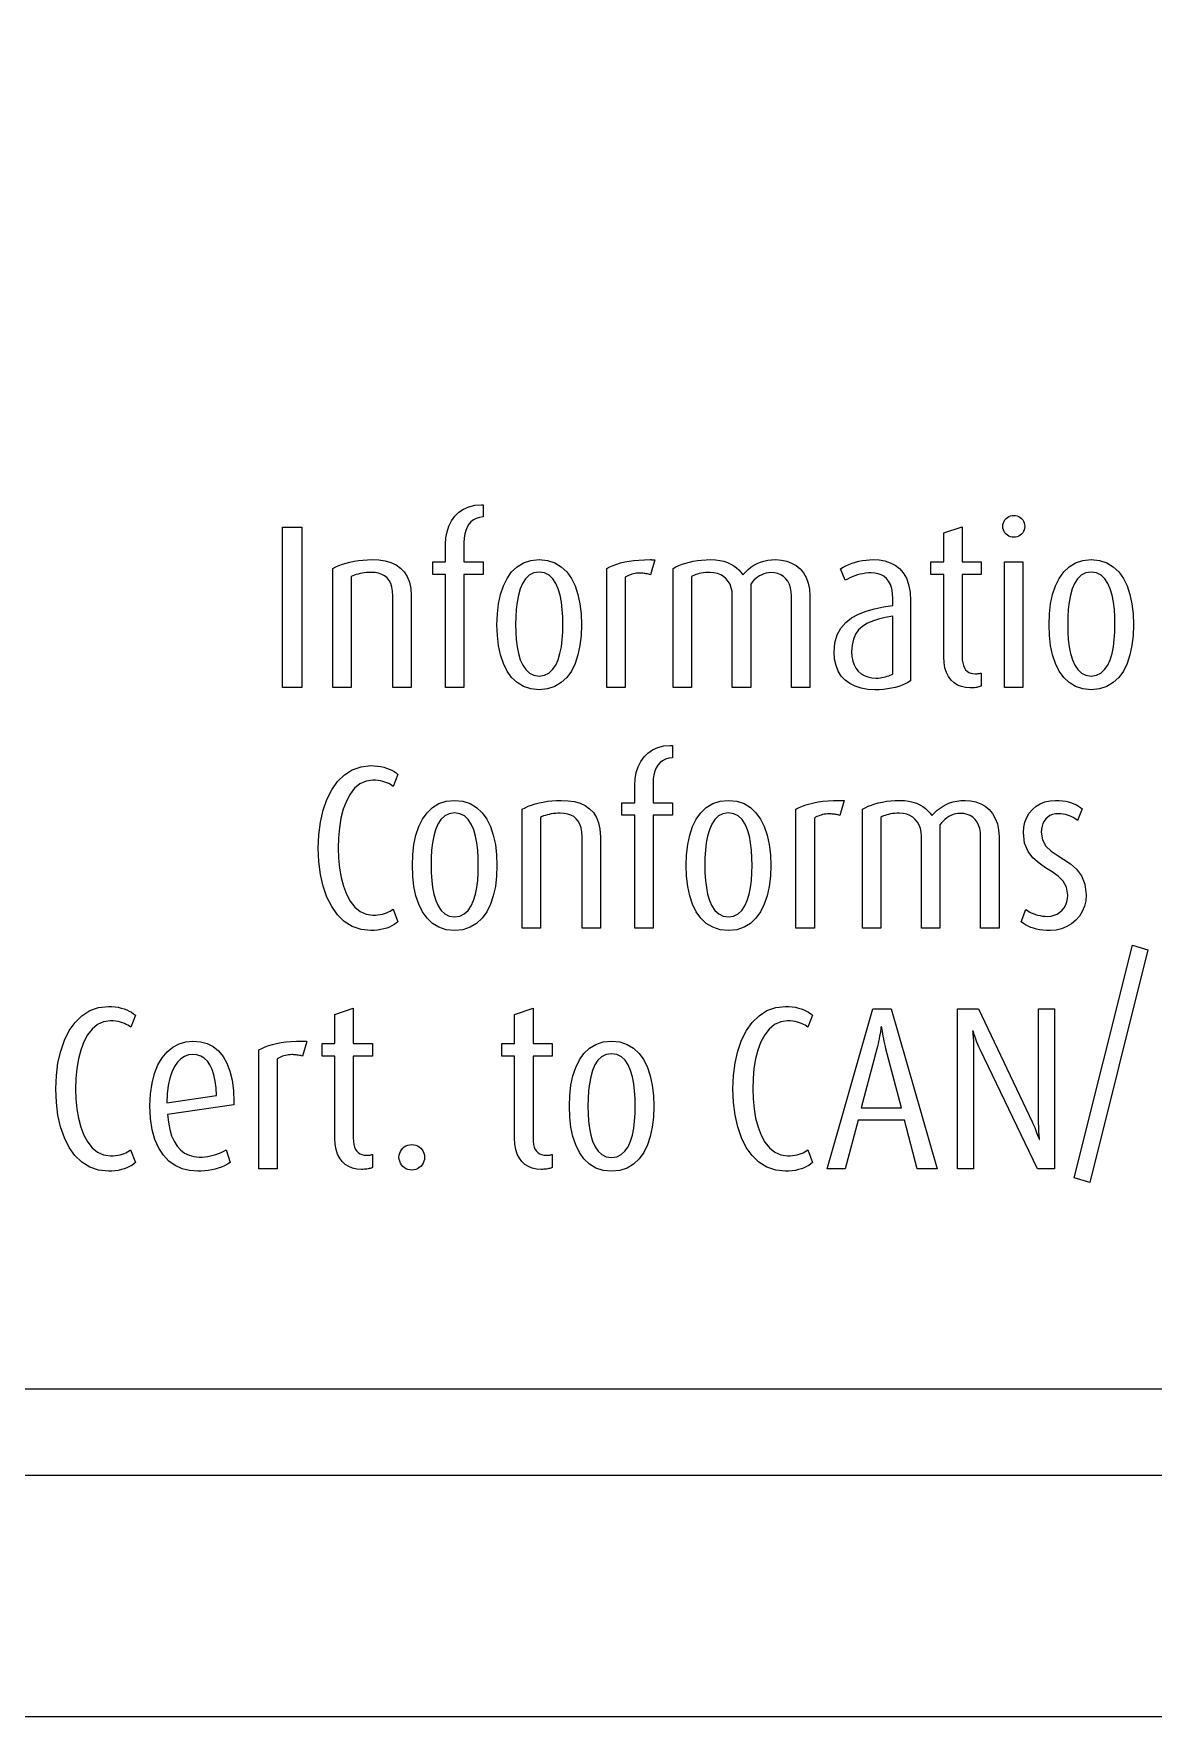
# Model space of a CAD drawing. Header units: inches. Extents: x 0.6 to 61.5, y 0.9 to 41.7.
# Drawn here: x 5.795 to 6.237, y 35.077 to 35.741 of the extents above; entities that cross this region are included whole.
import ezdxf

# ---------------------------------------------------------------- set-up
doc = ezdxf.new("R2010")
doc.units = ezdxf.units.IN
doc.header["$MEASUREMENT"] = 0
doc.layers.add('ARTWORK', color=2, linetype='Continuous')
doc.layers.add('OBJECT', color=7, linetype='Continuous')

msp = doc.modelspace()

# ---------------------------------------------------------------- linework, layer by layer
at = {"layer": 'ARTWORK'}
for points in [[(3.08339, 37.13846), (7.21339, 37.13846), (7.21339, 35.20646), (3.08339, 35.20646), (3.08339, 37.13846)], [(5.96491, 35.52773), (5.96491, 35.48318), (5.95768, 35.48318), (5.95768, 35.52773), (5.95261, 35.52773), (5.95261, 35.53268), (5.95768, 35.53268), (5.95768, 35.53956), (5.95768, 35.53956), (5.95783, 35.54214), (5.95827, 35.54458), (5.95901, 35.54684), (5.96003, 35.54889), (5.96133, 35.55071), (5.96291, 35.55227), (5.96475, 35.55353), (5.96685, 35.55447), (5.9692, 35.55505), (5.9718, 35.55525), (5.97254, 35.55525), (5.97254, 35.55041), (5.97254, 35.55041), (5.9711, 35.55022), (5.96981, 35.54983), (5.96867, 35.54925), (5.96768, 35.54848), (5.96684, 35.54753), (5.96615, 35.54642), (5.96561, 35.54514), (5.96522, 35.5437), (5.96499, 35.54212), (5.96491, 35.54039), (5.96491, 35.53268), (5.97254, 35.53268), (5.97254, 35.52773), (5.96491, 35.52773), (5.96491, 35.52773)], [(5.89335, 35.54637), (5.90096, 35.54637), (5.90096, 35.48319), (5.89335, 35.48319), (5.89335, 35.54637), (5.89335, 35.54637)], [(6.16455, 35.48301), (6.16455, 35.48301), (6.16274, 35.48313), (6.16107, 35.4835), (6.15954, 35.48412), (6.15817, 35.48498), (6.15698, 35.48609), (6.15597, 35.48745), (6.15516, 35.48905), (6.15457, 35.49089), (6.15421, 35.49298), (6.15408, 35.49531), (6.15408, 35.52773), (6.14904, 35.52773), (6.14904, 35.53269), (6.15408, 35.53269), (6.15408, 35.54415), (6.16134, 35.54653), (6.16134, 35.53269), (6.16887, 35.53269), (6.16887, 35.52773), (6.16134, 35.52773), (6.16134, 35.49549), (6.16134, 35.49549), (6.1614, 35.49409), (6.16158, 35.49287), (6.16186, 35.49181), (6.16225, 35.49092), (6.16274, 35.49018), (6.16332, 35.48959), (6.16399, 35.48914), (6.16475, 35.48883), (6.16558, 35.48865), (6.16648, 35.48859), (6.16648, 35.48859), (6.16675, 35.48859), (6.16701, 35.4886), (6.16726, 35.48862), (6.16751, 35.48864), (6.16775, 35.48866), (6.16798, 35.48869), (6.1682, 35.48873), (6.16843, 35.48878), (6.16865, 35.48883), (6.16887, 35.48888), (6.16887, 35.48374), (6.16887, 35.48374), (6.16862, 35.48363), (6.16833, 35.48352), (6.16798, 35.48342), (6.16759, 35.48332), (6.16716, 35.48323), (6.16669, 35.48316), (6.1662, 35.48309), (6.16567, 35.48305), (6.16512, 35.48302), (6.16455, 35.48301), (6.16455, 35.48301)], [(6.18174, 35.54241), (6.18174, 35.54241), (6.18104, 35.54246), (6.18037, 35.54263), (6.17975, 35.54289), (6.17918, 35.54324), (6.17868, 35.54367), (6.17824, 35.54417), (6.17789, 35.54474), (6.17763, 35.54535), (6.17746, 35.54602), (6.17741, 35.54671), (6.17741, 35.54671), (6.17746, 35.54742), (6.17763, 35.54809), (6.17789, 35.54871), (6.17824, 35.54928), (6.17868, 35.54978), (6.17918, 35.55021), (6.17975, 35.55056), (6.18037, 35.55083), (6.18104, 35.55099), (6.18174, 35.55105), (6.18174, 35.55105), (6.18244, 35.55099), (6.1831, 35.55083), (6.18372, 35.55056), (6.18429, 35.55021), (6.18479, 35.54978), (6.18522, 35.54928), (6.18557, 35.54871), (6.18583, 35.54809), (6.18599, 35.54742), (6.18604, 35.54671), (6.18604, 35.54671), (6.18599, 35.54602), (6.18583, 35.54535), (6.18557, 35.54474), (6.18522, 35.54417), (6.18479, 35.54367), (6.18429, 35.54324), (6.18372, 35.54289), (6.1831, 35.54263), (6.18244, 35.54246), (6.18174, 35.54241), (6.18174, 35.54241)], [(5.93688, 35.48318), (5.93688, 35.51927), (5.93688, 35.51927), (5.93678, 35.52113), (5.9365, 35.52277), (5.93604, 35.52419), (5.93541, 35.52539), (5.93461, 35.52638), (5.93366, 35.52718), (5.93254, 35.52779), (5.93128, 35.52821), (5.92988, 35.52846), (5.92835, 35.52854), (5.92835, 35.52854), (5.92742, 35.52852), (5.92651, 35.52847), (5.92563, 35.52838), (5.92478, 35.52825), (5.92396, 35.52809), (5.92318, 35.5279), (5.92244, 35.52768), (5.92175, 35.52744), (5.92111, 35.52717), (5.92053, 35.52688), (5.92053, 35.48318), (5.91328, 35.48318), (5.91328, 35.53011), (5.91328, 35.53011), (5.91441, 35.5307), (5.91566, 35.53124), (5.91701, 35.53175), (5.91846, 35.5322), (5.92, 35.5326), (5.92162, 35.53294), (5.9233, 35.53321), (5.92506, 35.53342), (5.92686, 35.53354), (5.92871, 35.53359), (5.92871, 35.53359), (5.9314, 35.53346), (5.93388, 35.53308), (5.93614, 35.53244), (5.93815, 35.53151), (5.93991, 35.53029), (5.94138, 35.52875), (5.94256, 35.5269), (5.94343, 35.52471), (5.94396, 35.52217), (5.94414, 35.51927), (5.94414, 35.48318), (5.93688, 35.48318), (5.93688, 35.48318)], [(5.99459, 35.48227), (5.99459, 35.48227), (5.99131, 35.4826), (5.98842, 35.48355), (5.9859, 35.48508), (5.98374, 35.48714), (5.98194, 35.48967), (5.98048, 35.49264), (5.97937, 35.496), (5.97858, 35.49969), (5.97812, 35.50367), (5.97796, 35.5079), (5.97796, 35.5079), (5.97812, 35.51216), (5.97858, 35.51617), (5.97937, 35.51988), (5.98048, 35.52324), (5.98194, 35.52621), (5.98374, 35.52874), (5.9859, 35.53079), (5.98842, 35.53231), (5.99131, 35.53325), (5.99459, 35.53358), (5.99459, 35.53358), (5.99787, 35.53325), (6.00077, 35.53231), (6.0033, 35.53079), (6.00547, 35.52874), (6.00728, 35.52621), (6.00875, 35.52324), (6.00988, 35.51988), (6.01067, 35.51617), (6.01114, 35.51216), (6.0113, 35.5079), (6.0113, 35.5079), (6.01114, 35.50367), (6.01067, 35.49969), (6.00988, 35.496), (6.00875, 35.49264), (6.00728, 35.48967), (6.00547, 35.48714), (6.0033, 35.48508), (6.00077, 35.48355), (5.99787, 35.4826), (5.99459, 35.48227), (5.99459, 35.48227)], [(6.0385, 35.52762), (6.0385, 35.52762), (6.0381, 35.52775), (6.03768, 35.52787), (6.03726, 35.52797), (6.03682, 35.52805), (6.03638, 35.52812), (6.03594, 35.52817), (6.03551, 35.52822), (6.03508, 35.52825), (6.03466, 35.52826), (6.03426, 35.52827), (6.03426, 35.52827), (6.03363, 35.52825), (6.033, 35.52819), (6.03238, 35.5281), (6.03177, 35.52798), (6.03117, 35.52782), (6.03059, 35.52763), (6.03003, 35.52742), (6.02948, 35.52718), (6.02897, 35.52692), (6.02848, 35.52663), (6.02848, 35.48319), (6.02123, 35.48319), (6.02123, 35.53012), (6.02123, 35.53012), (6.02248, 35.53075), (6.0238, 35.53132), (6.0252, 35.53183), (6.0267, 35.53229), (6.02831, 35.53267), (6.03004, 35.533), (6.0319, 35.53325), (6.03391, 35.53344), (6.03608, 35.53355), (6.03841, 35.53359), (6.03841, 35.53359), (6.03854, 35.53359), (6.0387, 35.53358), (6.03888, 35.53357), (6.03908, 35.53356), (6.03929, 35.53355), (6.0395, 35.53353), (6.03971, 35.53352), (6.03991, 35.53351), (6.04008, 35.53351), (6.04023, 35.5335), (6.0385, 35.52762), (6.0385, 35.52762)], [(6.09406, 35.48318), (6.09406, 35.51927), (6.09406, 35.51927), (6.09397, 35.52095), (6.0937, 35.52248), (6.09325, 35.52384), (6.09264, 35.52504), (6.09188, 35.52606), (6.09096, 35.52691), (6.08991, 35.52757), (6.08872, 35.52806), (6.08741, 35.52835), (6.08598, 35.52845), (6.08598, 35.52845), (6.08503, 35.52839), (6.0841, 35.52824), (6.0832, 35.52798), (6.08234, 35.52764), (6.0815, 35.5272), (6.08071, 35.52669), (6.07996, 35.52611), (6.07925, 35.52545), (6.0786, 35.52473), (6.07799, 35.52396), (6.07799, 35.48318), (6.07074, 35.48318), (6.07074, 35.51946), (6.07074, 35.51946), (6.07064, 35.52105), (6.07033, 35.52252), (6.06983, 35.52385), (6.06915, 35.52503), (6.06831, 35.52606), (6.06731, 35.52693), (6.06617, 35.52762), (6.0649, 35.52813), (6.0635, 35.52844), (6.06201, 35.52854), (6.06201, 35.52854), (6.06103, 35.52852), (6.06011, 35.52847), (6.05926, 35.52838), (6.05847, 35.52825), (6.05773, 35.52809), (6.05703, 35.5279), (6.05639, 35.52768), (6.05578, 35.52744), (6.0552, 35.52717), (6.05466, 35.52688), (6.05466, 35.48318), (6.04742, 35.48318), (6.04742, 35.53011), (6.04742, 35.53011), (6.04852, 35.5307), (6.04971, 35.53124), (6.05099, 35.53175), (6.05236, 35.5322), (6.05381, 35.5326), (6.05535, 35.53294), (6.05696, 35.53321), (6.05864, 35.53342), (6.06039, 35.53354), (6.0622, 35.53359), (6.0622, 35.53359), (6.06408, 35.53351), (6.0658, 35.53328), (6.06738, 35.53292), (6.06882, 35.53244), (6.07012, 35.53184), (6.0713, 35.53115), (6.07235, 35.53037), (6.0733, 35.52951), (6.07413, 35.52859), (6.07487, 35.52761), (6.07487, 35.52761), (6.07588, 35.5287), (6.07695, 35.52968), (6.07807, 35.53057), (6.07925, 35.53135), (6.08049, 35.53202), (6.08181, 35.53257), (6.08321, 35.53301), (6.08469, 35.53333), (6.08625, 35.53352), (6.08791, 35.53359), (6.08791, 35.53359), (6.09012, 35.53344), (6.0922, 35.533), (6.09413, 35.53226), (6.09588, 35.53124), (6.09744, 35.52994), (6.09876, 35.52836), (6.09984, 35.52649), (6.10064, 35.52436), (6.10114, 35.52194), (6.10131, 35.51927), (6.10131, 35.48318), (6.09406, 35.48318), (6.09406, 35.48318)], [(6.12697, 35.48227), (6.12697, 35.48227), (6.12413, 35.48243), (6.12152, 35.48288), (6.11916, 35.48364), (6.11706, 35.4847), (6.11524, 35.48605), (6.11372, 35.4877), (6.11251, 35.48963), (6.11162, 35.49185), (6.11108, 35.49435), (6.1109, 35.49713), (6.1109, 35.49713), (6.11121, 35.50075), (6.11211, 35.50387), (6.11354, 35.50652), (6.11545, 35.50875), (6.11779, 35.51059), (6.1205, 35.51209), (6.12354, 35.51329), (6.12684, 35.51423), (6.13036, 35.51495), (6.13404, 35.5155), (6.13404, 35.51806), (6.13404, 35.51806), (6.13392, 35.52028), (6.1336, 35.52218), (6.13308, 35.52378), (6.13238, 35.52511), (6.13153, 35.52618), (6.13053, 35.52702), (6.12941, 35.52763), (6.12819, 35.52805), (6.12688, 35.52828), (6.12551, 35.52836), (6.12551, 35.52836), (6.1244, 35.52832), (6.1233, 35.52822), (6.1222, 35.52805), (6.12112, 35.52782), (6.12005, 35.52754), (6.11901, 35.52721), (6.118, 35.52682), (6.11703, 35.5264), (6.1161, 35.52593), (6.11522, 35.52543), (6.11338, 35.53002), (6.11338, 35.53002), (6.1144, 35.53063), (6.1155, 35.5312), (6.11669, 35.53172), (6.11795, 35.53218), (6.11927, 35.53259), (6.12064, 35.53293), (6.12204, 35.53321), (6.12346, 35.53341), (6.12489, 35.53354), (6.12633, 35.53358), (6.12633, 35.53358), (6.12868, 35.53345), (6.13093, 35.53306), (6.13303, 35.53238), (6.13496, 35.53138), (6.13667, 35.53004), (6.13815, 35.52833), (6.13936, 35.52623), (6.14026, 35.52372), (6.14083, 35.52076), (6.14102, 35.51734), (6.14102, 35.48576), (6.14102, 35.48576), (6.13998, 35.48513), (6.13885, 35.48455), (6.13764, 35.48404), (6.13634, 35.48358), (6.13496, 35.48319), (6.1335, 35.48287), (6.13197, 35.48261), (6.13037, 35.48242), (6.1287, 35.48231), (6.12697, 35.48227), (6.12697, 35.48227)], [(6.17806, 35.53269), (6.18531, 35.53269), (6.18531, 35.48319), (6.17806, 35.48319), (6.17806, 35.53269)], [(6.21223, 35.48227), (6.21223, 35.48227), (6.20895, 35.4826), (6.20606, 35.48355), (6.20354, 35.48508), (6.20138, 35.48714), (6.19958, 35.48967), (6.19813, 35.49264), (6.19702, 35.496), (6.19623, 35.49969), (6.19577, 35.50367), (6.19562, 35.5079), (6.19562, 35.5079), (6.19577, 35.51216), (6.19623, 35.51617), (6.19702, 35.51988), (6.19813, 35.52324), (6.19958, 35.52621), (6.20138, 35.52874), (6.20354, 35.53079), (6.20606, 35.53231), (6.20895, 35.53325), (6.21223, 35.53358), (6.21223, 35.53358), (6.21551, 35.53325), (6.21841, 35.53231), (6.22094, 35.53079), (6.22311, 35.52874), (6.22492, 35.52621), (6.22639, 35.52324), (6.22751, 35.51988), (6.22831, 35.51617), (6.22878, 35.51216), (6.22894, 35.5079), (6.22894, 35.5079), (6.22878, 35.50367), (6.22831, 35.49969), (6.22751, 35.496), (6.22639, 35.49264), (6.22492, 35.48967), (6.22311, 35.48714), (6.22094, 35.48508), (6.21841, 35.48355), (6.21551, 35.4826), (6.21223, 35.48227), (6.21223, 35.48227)], [(5.99459, 35.52865), (5.99459, 35.52865), (5.99248, 35.52834), (5.9907, 35.52745), (5.98922, 35.52606), (5.98803, 35.52423), (5.98709, 35.52203), (5.98638, 35.51954), (5.98588, 35.51682), (5.98555, 35.51394), (5.98537, 35.51097), (5.98531, 35.50798), (5.98531, 35.50798), (5.98537, 35.505), (5.98556, 35.50206), (5.98591, 35.49922), (5.98643, 35.49655), (5.98716, 35.49412), (5.98811, 35.49198), (5.9893, 35.4902), (5.99077, 35.48885), (5.99252, 35.48799), (5.99459, 35.48769), (5.99459, 35.48769), (5.99666, 35.48799), (5.99842, 35.48885), (5.99989, 35.4902), (6.0011, 35.49198), (6.00206, 35.49412), (6.0028, 35.49655), (6.00333, 35.49922), (6.00369, 35.50206), (6.00389, 35.505), (6.00395, 35.50798), (6.00395, 35.50798), (6.00389, 35.51097), (6.00371, 35.51394), (6.00337, 35.51682), (6.00285, 35.51954), (6.00212, 35.52203), (6.00117, 35.52423), (5.99997, 35.52606), (5.99849, 35.52745), (5.9967, 35.52834), (5.99459, 35.52865)], [(6.21223, 35.52865), (6.21223, 35.52865), (6.21012, 35.52834), (6.20834, 35.52745), (6.20687, 35.52606), (6.20568, 35.52423), (6.20474, 35.52203), (6.20403, 35.51954), (6.20353, 35.51682), (6.2032, 35.51394), (6.20302, 35.51097), (6.20296, 35.50798), (6.20296, 35.50798), (6.20302, 35.505), (6.20321, 35.50206), (6.20356, 35.49922), (6.20408, 35.49655), (6.20481, 35.49412), (6.20576, 35.49198), (6.20695, 35.4902), (6.20841, 35.48885), (6.21016, 35.48799), (6.21223, 35.48769), (6.21223, 35.48769), (6.2143, 35.48799), (6.21606, 35.48885), (6.21754, 35.4902), (6.21874, 35.49198), (6.21971, 35.49412), (6.22045, 35.49655), (6.22098, 35.49922), (6.22134, 35.50206), (6.22154, 35.505), (6.2216, 35.50798), (6.2216, 35.50798), (6.22155, 35.51097), (6.22136, 35.51394), (6.22102, 35.51682), (6.2205, 35.51954), (6.21977, 35.52203), (6.21882, 35.52423), (6.21762, 35.52606), (6.21613, 35.52745), (6.21434, 35.52834), (6.21223, 35.52865)], [(6.13404, 35.51129), (6.13404, 35.51129), (6.13106, 35.51077), (6.12836, 35.51014), (6.12595, 35.50937), (6.12383, 35.50842), (6.12202, 35.50726), (6.12052, 35.50586), (6.11933, 35.50419), (6.11848, 35.50221), (6.11796, 35.4999), (6.11779, 35.49723), (6.11779, 35.49723), (6.11789, 35.49533), (6.11822, 35.49361), (6.11874, 35.49208), (6.11947, 35.49073), (6.12038, 35.48957), (6.12148, 35.48861), (6.12275, 35.48786), (6.12418, 35.48731), (6.12578, 35.48698), (6.12752, 35.48687), (6.12752, 35.48687), (6.12827, 35.48689), (6.12901, 35.48696), (6.12975, 35.48707), (6.13047, 35.48721), (6.13116, 35.48738), (6.13183, 35.48758), (6.13246, 35.48779), (6.13304, 35.48802), (6.13357, 35.48825), (6.13404, 35.4885), (6.13404, 35.51129)], [(6.0395, 35.43278), (6.0395, 35.38824), (6.03226, 35.38824), (6.03226, 35.43278), (6.02719, 35.43278), (6.02719, 35.43774), (6.03226, 35.43774), (6.03226, 35.44463), (6.03226, 35.44463), (6.03241, 35.44721), (6.03286, 35.44965), (6.0336, 35.4519), (6.03462, 35.45396), (6.03592, 35.45578), (6.03749, 35.45733), (6.03933, 35.45859), (6.04143, 35.45952), (6.04378, 35.46011), (6.04639, 35.46031), (6.04712, 35.46031), (6.04712, 35.45546), (6.04712, 35.45546), (6.04568, 35.45528), (6.04439, 35.45489), (6.04325, 35.45431), (6.04226, 35.45354), (6.04142, 35.45259), (6.04073, 35.45147), (6.04019, 35.45019), (6.03981, 35.44876), (6.03958, 35.44717), (6.0395, 35.44545), (6.0395, 35.43774), (6.04712, 35.43774), (6.04712, 35.43278), (6.0395, 35.43278), (6.0395, 35.43278)], [(5.92824, 35.38733), (5.92824, 35.38733), (5.92436, 35.38775), (5.92087, 35.38897), (5.91777, 35.39092), (5.91507, 35.39354), (5.91278, 35.39677), (5.91089, 35.40054), (5.90941, 35.4048), (5.90835, 35.40948), (5.90772, 35.41451), (5.9075, 35.41983), (5.9075, 35.41983), (5.90772, 35.4251), (5.90836, 35.43009), (5.90943, 35.43476), (5.91091, 35.43902), (5.91281, 35.44281), (5.91511, 35.44606), (5.91781, 35.44871), (5.9209, 35.45068), (5.92438, 35.45192), (5.92824, 35.45235), (5.92824, 35.45235), (5.92959, 35.4523), (5.93089, 35.45218), (5.93214, 35.45199), (5.93332, 35.45172), (5.93444, 35.45139), (5.93548, 35.45099), (5.93646, 35.45054), (5.93736, 35.45003), (5.93817, 35.44947), (5.93891, 35.44886), (5.93706, 35.44418), (5.93706, 35.44418), (5.93653, 35.44456), (5.93594, 35.44493), (5.93528, 35.44528), (5.93457, 35.4456), (5.93379, 35.44589), (5.93295, 35.44615), (5.93206, 35.44636), (5.93112, 35.44652), (5.93012, 35.44662), (5.92907, 35.44665), (5.92907, 35.44665), (5.92634, 35.44627), (5.92393, 35.44517), (5.92184, 35.44342), (5.92005, 35.44112), (5.91856, 35.43833), (5.91736, 35.43514), (5.91645, 35.43161), (5.9158, 35.42784), (5.91542, 35.42388), (5.91529, 35.41983), (5.91529, 35.41983), (5.91542, 35.41586), (5.91581, 35.41197), (5.91646, 35.40825), (5.91739, 35.40478), (5.9186, 35.40163), (5.92009, 35.39887), (5.92188, 35.39659), (5.92397, 35.39487), (5.92636, 35.39378), (5.92907, 35.3934), (5.92907, 35.3934), (5.93007, 35.39343), (5.93103, 35.39352), (5.93195, 35.39365), (5.93282, 35.39384), (5.93364, 35.39407), (5.93441, 35.39435), (5.93513, 35.39466), (5.9358, 35.395), (5.93641, 35.39538), (5.93696, 35.39578), (5.93891, 35.39082), (5.93891, 35.39082), (5.93824, 35.39023), (5.93745, 35.38968), (5.93656, 35.38918), (5.93557, 35.38872), (5.9345, 35.38832), (5.93335, 35.38798), (5.93214, 35.3877), (5.93088, 35.3875), (5.92958, 35.38737), (5.92824, 35.38733), (5.92824, 35.38733)], [(5.96122, 35.38733), (5.96122, 35.38733), (5.95795, 35.38766), (5.95505, 35.38861), (5.95253, 35.39014), (5.95038, 35.3922), (5.94858, 35.39473), (5.94713, 35.39771), (5.94601, 35.40106), (5.94523, 35.40475), (5.94477, 35.40873), (5.94461, 35.41295), (5.94461, 35.41295), (5.94477, 35.41722), (5.94523, 35.42123), (5.94601, 35.42494), (5.94713, 35.4283), (5.94858, 35.43127), (5.95038, 35.43381), (5.95253, 35.43586), (5.95505, 35.43738), (5.95795, 35.43832), (5.96122, 35.43865), (5.96122, 35.43865), (5.9645, 35.43832), (5.9674, 35.43738), (5.96994, 35.43586), (5.9721, 35.43381), (5.97392, 35.43127), (5.97538, 35.4283), (5.97651, 35.42494), (5.97731, 35.42123), (5.97778, 35.41722), (5.97793, 35.41295), (5.97793, 35.41295), (5.97778, 35.40873), (5.97731, 35.40475), (5.97651, 35.40106), (5.97538, 35.39771), (5.97392, 35.39473), (5.9721, 35.3922), (5.96994, 35.39014), (5.9674, 35.38861), (5.9645, 35.38766), (5.96122, 35.38733), (5.96122, 35.38733)], [(5.96122, 35.4337), (5.96122, 35.4337), (5.95912, 35.43339), (5.95734, 35.43251), (5.95587, 35.43112), (5.95468, 35.42929), (5.95374, 35.42709), (5.95303, 35.4246), (5.95252, 35.42188), (5.95219, 35.419), (5.95201, 35.41603), (5.95196, 35.41304), (5.95196, 35.41304), (5.95202, 35.41006), (5.95221, 35.40712), (5.95256, 35.40429), (5.95308, 35.40162), (5.95381, 35.39918), (5.95475, 35.39704), (5.95595, 35.39526), (5.95741, 35.3939), (5.95916, 35.39305), (5.96122, 35.39275), (5.96122, 35.39275), (5.9633, 35.39305), (5.96506, 35.3939), (5.96653, 35.39526), (5.96774, 35.39704), (5.9687, 35.39918), (5.96944, 35.40162), (5.96998, 35.40429), (5.97034, 35.40712), (5.97054, 35.41006), (5.9706, 35.41304), (5.9706, 35.41304), (5.97054, 35.41603), (5.97036, 35.419), (5.97002, 35.42188), (5.9695, 35.4246), (5.96877, 35.42709), (5.96782, 35.42929), (5.96661, 35.43112), (5.96513, 35.43251), (5.96334, 35.43339), (5.96122, 35.4337)], [(6.01148, 35.38824), (6.01148, 35.42434), (6.01148, 35.42434), (6.01138, 35.4262), (6.0111, 35.42783), (6.01064, 35.42925), (6.01001, 35.43045), (6.00921, 35.43144), (6.00825, 35.43224), (6.00713, 35.43285), (6.00587, 35.43327), (6.00447, 35.43352), (6.00293, 35.4336), (6.00293, 35.4336), (6.00201, 35.43358), (6.0011, 35.43353), (6.00022, 35.43344), (5.99936, 35.43331), (5.99855, 35.43315), (5.99777, 35.43297), (5.99703, 35.43275), (5.99634, 35.43251), (5.99571, 35.43224), (5.99513, 35.43195), (5.99513, 35.38824), (5.98788, 35.38824), (5.98788, 35.43517), (5.98788, 35.43517), (5.98901, 35.43576), (5.99026, 35.43631), (5.99161, 35.43681), (5.99306, 35.43727), (5.99459, 35.43767), (5.99621, 35.43801), (5.99789, 35.43828), (5.99964, 35.43849), (6.00145, 35.43861), (6.0033, 35.43866), (6.0033, 35.43866), (6.00598, 35.43853), (6.00846, 35.43815), (6.01072, 35.43751), (6.01274, 35.43658), (6.01449, 35.43535), (6.01597, 35.43382), (6.01715, 35.43196), (6.01801, 35.42977), (6.01854, 35.42724), (6.01873, 35.42434), (6.01873, 35.38824), (6.01148, 35.38824), (6.01148, 35.38824)], [(6.06917, 35.38733), (6.06917, 35.38733), (6.0659, 35.38766), (6.063, 35.38861), (6.06048, 35.39014), (6.05833, 35.3922), (6.05653, 35.39473), (6.05508, 35.39771), (6.05396, 35.40106), (6.05318, 35.40475), (6.05272, 35.40873), (6.05256, 35.41295), (6.05256, 35.41295), (6.05272, 35.41722), (6.05318, 35.42123), (6.05396, 35.42494), (6.05508, 35.4283), (6.05653, 35.43127), (6.05833, 35.43381), (6.06048, 35.43586), (6.063, 35.43738), (6.0659, 35.43832), (6.06917, 35.43865), (6.06917, 35.43865), (6.07246, 35.43832), (6.07536, 35.43738), (6.07789, 35.43586), (6.08006, 35.43381), (6.08187, 35.43127), (6.08334, 35.4283), (6.08446, 35.42494), (6.08526, 35.42123), (6.08573, 35.41722), (6.08588, 35.41295), (6.08588, 35.41295), (6.08573, 35.40873), (6.08526, 35.40475), (6.08446, 35.40106), (6.08334, 35.39771), (6.08187, 35.39473), (6.08006, 35.3922), (6.07789, 35.39014), (6.07536, 35.38861), (6.07246, 35.38766), (6.06917, 35.38733), (6.06917, 35.38733)], [(6.06917, 35.4337), (6.06917, 35.4337), (6.06706, 35.43339), (6.06528, 35.43251), (6.06381, 35.43112), (6.06261, 35.42929), (6.06168, 35.42709), (6.06097, 35.4246), (6.06046, 35.42188), (6.06013, 35.419), (6.05995, 35.41603), (6.0599, 35.41304), (6.0599, 35.41304), (6.05996, 35.41006), (6.06015, 35.40712), (6.0605, 35.40429), (6.06102, 35.40162), (6.06175, 35.39918), (6.0627, 35.39704), (6.06389, 35.39526), (6.06536, 35.3939), (6.06711, 35.39305), (6.06917, 35.39275), (6.06917, 35.39275), (6.07124, 35.39305), (6.073, 35.3939), (6.07448, 35.39526), (6.07568, 35.39704), (6.07665, 35.39918), (6.07739, 35.40162), (6.07793, 35.40429), (6.07829, 35.40712), (6.07849, 35.41006), (6.07855, 35.41304), (6.07855, 35.41304), (6.07849, 35.41603), (6.07831, 35.419), (6.07797, 35.42188), (6.07745, 35.4246), (6.07672, 35.42709), (6.07577, 35.42929), (6.07456, 35.43112), (6.07308, 35.43251), (6.07129, 35.43339), (6.06917, 35.4337)], [(6.11309, 35.43269), (6.11309, 35.43269), (6.1127, 35.43282), (6.11228, 35.43293), (6.11185, 35.43303), (6.11142, 35.43311), (6.11097, 35.43318), (6.11053, 35.43323), (6.1101, 35.43327), (6.10967, 35.4333), (6.10925, 35.43332), (6.10886, 35.43333), (6.10886, 35.43333), (6.10822, 35.43331), (6.10759, 35.43325), (6.10697, 35.43316), (6.10636, 35.43304), (6.10576, 35.43288), (6.10518, 35.4327), (6.10461, 35.43248), (6.10407, 35.43224), (6.10356, 35.43198), (6.10308, 35.43169), (6.10308, 35.38824), (6.09583, 35.38824), (6.09583, 35.43517), (6.09583, 35.43517), (6.09707, 35.4358), (6.09839, 35.43638), (6.09979, 35.43689), (6.10129, 35.43735), (6.1029, 35.43774), (6.10462, 35.43806), (6.10649, 35.43832), (6.10849, 35.43851), (6.11066, 35.43862), (6.113, 35.43866), (6.113, 35.43866), (6.11313, 35.43866), (6.11329, 35.43865), (6.11347, 35.43864), (6.11367, 35.43862), (6.11388, 35.43861), (6.11409, 35.4386), (6.1143, 35.43858), (6.1145, 35.43857), (6.11468, 35.43856), (6.11483, 35.43856), (6.11309, 35.43269), (6.11309, 35.43269)], [(6.16865, 35.38824), (6.16865, 35.42434), (6.16865, 35.42434), (6.16856, 35.42602), (6.16828, 35.42754), (6.16784, 35.4289), (6.16723, 35.4301), (6.16647, 35.43112), (6.16555, 35.43197), (6.1645, 35.43264), (6.16331, 35.43313), (6.162, 35.43342), (6.16056, 35.43352), (6.16056, 35.43352), (6.15961, 35.43346), (6.15869, 35.43331), (6.15779, 35.43305), (6.15692, 35.4327), (6.15609, 35.43227), (6.1553, 35.43175), (6.15455, 35.43117), (6.15385, 35.43051), (6.1532, 35.42979), (6.15259, 35.42902), (6.15259, 35.38824), (6.14533, 35.38824), (6.14533, 35.42452), (6.14533, 35.42452), (6.14522, 35.42611), (6.14492, 35.42758), (6.14442, 35.42891), (6.14374, 35.4301), (6.14289, 35.43113), (6.1419, 35.43199), (6.14076, 35.43268), (6.13949, 35.43319), (6.1381, 35.4335), (6.13661, 35.4336), (6.13661, 35.4336), (6.13562, 35.43358), (6.1347, 35.43353), (6.13385, 35.43344), (6.13305, 35.43331), (6.13231, 35.43315), (6.13162, 35.43297), (6.13098, 35.43275), (6.13037, 35.43251), (6.1298, 35.43224), (6.12926, 35.43195), (6.12926, 35.38824), (6.12201, 35.38824), (6.12201, 35.43517), (6.12201, 35.43517), (6.1231, 35.43576), (6.1243, 35.43631), (6.12558, 35.43681), (6.12695, 35.43727), (6.1284, 35.43767), (6.12994, 35.43801), (6.13155, 35.43828), (6.13323, 35.43849), (6.13498, 35.43861), (6.13679, 35.43866), (6.13679, 35.43866), (6.13867, 35.43858), (6.14039, 35.43835), (6.14197, 35.43799), (6.14341, 35.43751), (6.14471, 35.43691), (6.14589, 35.43621), (6.14694, 35.43543), (6.14788, 35.43457), (6.14872, 35.43365), (6.14945, 35.43268), (6.14945, 35.43268), (6.15047, 35.43377), (6.15153, 35.43476), (6.15265, 35.43564), (6.15383, 35.43642), (6.15508, 35.43709), (6.1564, 35.43764), (6.15779, 35.43808), (6.15927, 35.4384), (6.16084, 35.43859), (6.1625, 35.43866), (6.1625, 35.43866), (6.1647, 35.43851), (6.16679, 35.43807), (6.16872, 35.43733), (6.17047, 35.43631), (6.17203, 35.43501), (6.17335, 35.43342), (6.17443, 35.43156), (6.17523, 35.42942), (6.17573, 35.42701), (6.1759, 35.42434), (6.1759, 35.38824), (6.16865, 35.38824), (6.16865, 35.38824)], [(6.19605, 35.38733), (6.19605, 35.38733), (6.19457, 35.38737), (6.19318, 35.38747), (6.19187, 35.38765), (6.19063, 35.38789), (6.18946, 35.3882), (6.18837, 35.38858), (6.18735, 35.38902), (6.18639, 35.38953), (6.1855, 35.3901), (6.18467, 35.39073), (6.18649, 35.39568), (6.18649, 35.39568), (6.18711, 35.3952), (6.1878, 35.39476), (6.18855, 35.39436), (6.18936, 35.394), (6.19022, 35.39368), (6.19112, 35.39342), (6.19206, 35.39321), (6.19304, 35.39306), (6.19403, 35.39296), (6.19505, 35.39293), (6.19505, 35.39293), (6.19641, 35.39304), (6.19767, 35.39335), (6.19884, 35.39385), (6.19988, 35.39452), (6.2008, 35.39535), (6.20157, 35.39632), (6.20219, 35.39742), (6.20265, 35.39862), (6.20294, 35.39992), (6.20303, 35.40129), (6.20303, 35.40129), (6.20254, 35.40437), (6.20121, 35.4068), (6.19924, 35.40878), (6.19686, 35.41048), (6.19426, 35.41212), (6.19167, 35.41388), (6.18928, 35.41595), (6.18732, 35.41853), (6.18598, 35.42181), (6.18549, 35.42598), (6.18549, 35.42598), (6.18565, 35.42812), (6.1861, 35.43012), (6.18684, 35.43196), (6.18783, 35.43362), (6.18907, 35.43507), (6.19053, 35.43631), (6.19218, 35.4373), (6.19402, 35.43804), (6.19602, 35.43849), (6.19816, 35.43865), (6.19816, 35.43865), (6.19958, 35.43861), (6.20092, 35.43849), (6.20217, 35.4383), (6.20335, 35.43804), (6.20444, 35.43772), (6.20545, 35.43733), (6.20639, 35.43689), (6.20724, 35.43639), (6.20802, 35.43585), (6.20871, 35.43526), (6.20688, 35.43066), (6.20688, 35.43066), (6.20633, 35.4311), (6.20573, 35.43152), (6.20509, 35.43191), (6.2044, 35.43227), (6.20367, 35.43259), (6.20289, 35.43287), (6.20207, 35.4331), (6.2012, 35.43327), (6.2003, 35.43338), (6.19935, 35.43341), (6.19935, 35.43341), (6.19812, 35.43332), (6.19699, 35.43306), (6.19599, 35.43263), (6.1951, 35.43205), (6.19434, 35.43133), (6.19371, 35.43049), (6.19321, 35.42953), (6.19285, 35.42847), (6.19263, 35.42731), (6.19256, 35.42608), (6.19256, 35.42608), (6.19306, 35.42305), (6.1944, 35.42065), (6.19639, 35.41869), (6.1988, 35.41699), (6.20142, 35.41535), (6.20404, 35.41358), (6.20645, 35.41148), (6.20844, 35.40888), (6.20979, 35.40557), (6.21028, 35.40137), (6.21028, 35.40137), (6.2101, 35.39906), (6.20957, 35.39688), (6.20872, 35.39485), (6.20757, 35.39302), (6.20616, 35.39139), (6.20451, 35.39), (6.20264, 35.38887), (6.20059, 35.38803), (6.19839, 35.38751), (6.19605, 35.38733), (6.19605, 35.38733)], [(6.21173, 35.28795), (6.20557, 35.2898), (6.22852, 35.38162), (6.23459, 35.37977), (6.21173, 35.28795), (6.21173, 35.28795)], [(5.82475, 35.2924), (5.82475, 35.2924), (5.82087, 35.29282), (5.81738, 35.29404), (5.81428, 35.29598), (5.81158, 35.2986), (5.80929, 35.30183), (5.8074, 35.30561), (5.80593, 35.30986), (5.80487, 35.31454), (5.80423, 35.31957), (5.80401, 35.3249), (5.80401, 35.3249), (5.80423, 35.33016), (5.80487, 35.33516), (5.80594, 35.33982), (5.80742, 35.34407), (5.80932, 35.34786), (5.81162, 35.35112), (5.81432, 35.35376), (5.81741, 35.35574), (5.82089, 35.35697), (5.82475, 35.3574), (5.82475, 35.3574), (5.8261, 35.35736), (5.8274, 35.35724), (5.82865, 35.35705), (5.82983, 35.35678), (5.83095, 35.35645), (5.832, 35.35605), (5.83297, 35.3556), (5.83387, 35.35509), (5.83468, 35.35453), (5.83542, 35.35391), (5.83357, 35.34923), (5.83357, 35.34923), (5.83304, 35.34962), (5.83245, 35.34999), (5.8318, 35.35034), (5.83108, 35.35066), (5.8303, 35.35095), (5.82946, 35.35121), (5.82857, 35.35142), (5.82763, 35.35157), (5.82663, 35.35167), (5.82558, 35.35171), (5.82558, 35.35171), (5.82285, 35.35132), (5.82045, 35.35022), (5.81836, 35.34848), (5.81657, 35.34618), (5.81508, 35.3434), (5.81388, 35.3402), (5.81296, 35.33668), (5.81231, 35.3329), (5.81193, 35.32895), (5.81181, 35.3249), (5.81181, 35.3249), (5.81193, 35.32092), (5.81232, 35.31704), (5.81298, 35.31331), (5.8139, 35.30984), (5.81511, 35.30668), (5.81661, 35.30393), (5.81839, 35.30165), (5.82048, 35.29993), (5.82288, 35.29884), (5.82558, 35.29846), (5.82558, 35.29846), (5.82658, 35.29849), (5.82754, 35.29857), (5.82846, 35.29871), (5.82933, 35.2989), (5.83015, 35.29913), (5.83092, 35.2994), (5.83165, 35.29971), (5.83231, 35.30006), (5.83292, 35.30043), (5.83347, 35.30083), (5.83542, 35.29587), (5.83542, 35.29587), (5.83475, 35.29529), (5.83396, 35.29474), (5.83307, 35.29423), (5.83208, 35.29378), (5.83101, 35.29338), (5.82986, 35.29304), (5.82865, 35.29277), (5.82739, 35.29257), (5.82609, 35.29244), (5.82475, 35.2924), (5.82475, 35.2924)], [(5.92454, 35.29313), (5.92454, 35.29313), (5.92272, 35.29326), (5.92105, 35.29363), (5.91952, 35.29424), (5.91815, 35.29511), (5.91696, 35.29622), (5.91595, 35.29757), (5.91514, 35.29917), (5.91455, 35.30102), (5.91419, 35.30311), (5.91406, 35.30544), (5.91406, 35.33784), (5.90901, 35.33784), (5.90901, 35.3428), (5.91406, 35.3428), (5.91406, 35.35427), (5.92131, 35.35666), (5.92131, 35.3428), (5.92886, 35.3428), (5.92886, 35.33784), (5.92131, 35.33784), (5.92131, 35.3056), (5.92131, 35.3056), (5.92137, 35.30421), (5.92155, 35.30298), (5.92184, 35.30193), (5.92223, 35.30104), (5.92272, 35.3003), (5.9233, 35.29971), (5.92398, 35.29927), (5.92473, 35.29896), (5.92556, 35.29877), (5.92647, 35.29872), (5.92647, 35.29872), (5.92673, 35.29872), (5.92699, 35.29873), (5.92724, 35.29874), (5.92749, 35.29876), (5.92772, 35.29878), (5.92796, 35.29881), (5.92819, 35.29885), (5.92841, 35.2989), (5.92863, 35.29895), (5.92886, 35.29901), (5.92886, 35.29387), (5.92886, 35.29387), (5.92861, 35.29375), (5.92831, 35.29364), (5.92796, 35.29354), (5.92757, 35.29344), (5.92714, 35.29335), (5.92668, 35.29328), (5.92618, 35.29322), (5.92566, 35.29317), (5.92511, 35.29314), (5.92454, 35.29313), (5.92454, 35.29313)], [(5.99536, 35.29313), (5.99536, 35.29313), (5.99355, 35.29326), (5.99188, 35.29363), (5.99035, 35.29424), (5.98898, 35.29511), (5.98779, 35.29622), (5.98678, 35.29757), (5.98597, 35.29917), (5.98538, 35.30102), (5.98502, 35.30311), (5.98489, 35.30544), (5.98489, 35.33784), (5.97985, 35.33784), (5.97985, 35.3428), (5.98489, 35.3428), (5.98489, 35.35427), (5.99216, 35.35666), (5.99216, 35.3428), (5.99968, 35.3428), (5.99968, 35.33784), (5.99216, 35.33784), (5.99216, 35.3056), (5.99216, 35.3056), (5.99221, 35.30421), (5.99239, 35.30298), (5.99267, 35.30193), (5.99306, 35.30104), (5.99355, 35.3003), (5.99414, 35.29971), (5.99481, 35.29927), (5.99556, 35.29896), (5.99639, 35.29877), (5.99729, 35.29872), (5.99729, 35.29872), (5.99756, 35.29872), (5.99782, 35.29873), (5.99808, 35.29874), (5.99832, 35.29876), (5.99856, 35.29878), (5.99879, 35.29881), (5.99902, 35.29885), (5.99924, 35.2989), (5.99946, 35.29895), (5.99968, 35.29901), (5.99968, 35.29387), (5.99968, 35.29387), (5.99944, 35.29375), (5.99914, 35.29364), (5.99879, 35.29354), (5.9984, 35.29344), (5.99797, 35.29335), (5.99751, 35.29328), (5.99701, 35.29322), (5.99648, 35.29317), (5.99593, 35.29314), (5.99536, 35.29313), (5.99536, 35.29313)], [(6.09172, 35.2924), (6.09172, 35.2924), (6.08784, 35.29282), (6.08435, 35.29404), (6.08125, 35.29598), (6.07855, 35.2986), (6.07626, 35.30183), (6.07437, 35.30561), (6.07289, 35.30986), (6.07183, 35.31454), (6.0712, 35.31957), (6.07098, 35.3249), (6.07098, 35.3249), (6.0712, 35.33016), (6.07184, 35.33516), (6.07291, 35.33982), (6.07439, 35.34407), (6.07629, 35.34786), (6.07859, 35.35112), (6.08129, 35.35376), (6.08438, 35.35574), (6.08786, 35.35697), (6.09172, 35.3574), (6.09172, 35.3574), (6.09307, 35.35736), (6.09437, 35.35724), (6.09561, 35.35705), (6.09679, 35.35678), (6.09791, 35.35645), (6.09896, 35.35605), (6.09993, 35.3556), (6.10083, 35.35509), (6.10165, 35.35453), (6.10238, 35.35391), (6.10054, 35.34923), (6.10054, 35.34923), (6.10001, 35.34962), (6.09942, 35.34999), (6.09876, 35.35034), (6.09804, 35.35066), (6.09727, 35.35095), (6.09644, 35.35121), (6.09555, 35.35142), (6.09461, 35.35157), (6.09361, 35.35167), (6.09256, 35.35171), (6.09256, 35.35171), (6.08983, 35.35132), (6.08742, 35.35022), (6.08532, 35.34848), (6.08353, 35.34618), (6.08204, 35.3434), (6.08084, 35.3402), (6.07993, 35.33668), (6.07928, 35.3329), (6.0789, 35.32895), (6.07877, 35.3249), (6.07877, 35.3249), (6.0789, 35.32092), (6.07929, 35.31704), (6.07994, 35.31331), (6.08087, 35.30984), (6.08208, 35.30668), (6.08358, 35.30393), (6.08537, 35.30165), (6.08746, 35.29993), (6.08985, 35.29884), (6.09256, 35.29846), (6.09256, 35.29846), (6.09356, 35.29849), (6.09452, 35.29857), (6.09543, 35.29871), (6.0963, 35.2989), (6.09712, 35.29913), (6.0979, 35.2994), (6.09862, 35.29971), (6.09929, 35.30006), (6.0999, 35.30043), (6.10045, 35.30083), (6.10238, 35.29587), (6.10238, 35.29587), (6.10171, 35.29529), (6.10093, 35.29474), (6.10004, 35.29423), (6.09905, 35.29378), (6.09798, 35.29338), (6.09683, 35.29304), (6.09562, 35.29277), (6.09436, 35.29257), (6.09306, 35.29244), (6.09172, 35.2924), (6.09172, 35.2924)], [(6.14364, 35.29331), (6.13857, 35.31251), (6.12039, 35.31251), (6.11527, 35.29331), (6.1081, 35.29331), (6.12618, 35.35649), (6.13343, 35.35649), (6.15153, 35.29331), (6.14364, 35.29331), (6.14364, 35.29331)], [(6.19103, 35.29331), (6.16845, 35.34042), (6.16845, 35.34042), (6.16798, 35.34144), (6.16756, 35.3424), (6.16719, 35.34331), (6.16687, 35.34416), (6.16659, 35.34493), (6.16634, 35.34564), (6.16614, 35.34627), (6.16596, 35.34682), (6.16582, 35.34728), (6.1657, 35.34766), (6.1655, 35.34766), (6.1655, 35.34766), (6.16554, 35.34723), (6.16558, 35.34674), (6.16562, 35.34617), (6.16568, 35.34553), (6.16573, 35.34482), (6.16577, 35.34404), (6.16581, 35.3432), (6.16585, 35.3423), (6.16587, 35.34134), (6.16588, 35.34032), (6.16588, 35.29331), (6.15954, 35.29331), (6.15954, 35.35649), (6.16781, 35.35649), (6.18893, 35.31196), (6.18893, 35.31196), (6.18928, 35.3112), (6.18963, 35.31042), (6.18996, 35.30963), (6.19028, 35.30884), (6.19058, 35.30808), (6.19086, 35.30734), (6.19111, 35.30666), (6.19133, 35.30602), (6.19153, 35.30546), (6.19168, 35.30498), (6.19188, 35.30498), (6.19188, 35.30498), (6.19184, 35.30537), (6.19179, 35.30585), (6.19175, 35.30641), (6.1917, 35.30704), (6.19165, 35.30774), (6.1916, 35.30851), (6.19156, 35.30935), (6.19153, 35.31025), (6.19151, 35.31121), (6.1915, 35.31223), (6.1915, 35.35649), (6.19783, 35.35649), (6.19783, 35.29331), (6.19103, 35.29331), (6.19103, 35.29331)], [(6.13132, 35.34069), (6.13132, 35.34069), (6.1311, 35.34163), (6.13088, 35.34263), (6.13066, 35.34365), (6.13044, 35.34468), (6.13025, 35.34567), (6.13006, 35.34662), (6.1299, 35.3475), (6.12976, 35.34827), (6.12966, 35.34892), (6.12959, 35.34942), (6.12939, 35.34942), (6.12939, 35.34942), (6.12932, 35.3489), (6.12923, 35.34824), (6.12911, 35.34746), (6.12898, 35.34658), (6.12881, 35.34564), (6.12863, 35.34465), (6.12844, 35.34363), (6.12822, 35.34262), (6.12799, 35.34163), (6.12774, 35.34069), (6.1215, 35.31746), (6.13739, 35.31746), (6.13132, 35.34069)], [(5.8481, 35.3148), (5.8481, 35.3148), (5.84839, 35.31171), (5.84891, 35.30892), (5.84967, 35.30642), (5.85064, 35.30424), (5.85183, 35.30236), (5.85322, 35.30081), (5.8548, 35.29959), (5.85656, 35.29871), (5.85849, 35.29817), (5.86059, 35.29799), (5.86059, 35.29799), (5.86171, 35.29802), (5.86283, 35.2981), (5.86394, 35.29824), (5.86503, 35.29844), (5.86611, 35.29869), (5.86717, 35.299), (5.8682, 35.29937), (5.86921, 35.2998), (5.8702, 35.30029), (5.87115, 35.30084), (5.8728, 35.29588), (5.8728, 35.29588), (5.8717, 35.29518), (5.87054, 35.29457), (5.86933, 35.29404), (5.86808, 35.29359), (5.86679, 35.29322), (5.86547, 35.29292), (5.86412, 35.29269), (5.86274, 35.29253), (5.86135, 35.29244), (5.85995, 35.29241), (5.85995, 35.29241), (5.85677, 35.29265), (5.8538, 35.2934), (5.85106, 35.29466), (5.8486, 35.29643), (5.84644, 35.29872), (5.8446, 35.30154), (5.84312, 35.30488), (5.84203, 35.30877), (5.84135, 35.31321), (5.84112, 35.3182), (5.84112, 35.3182), (5.84133, 35.32293), (5.84195, 35.3272), (5.84295, 35.331), (5.8443, 35.33432), (5.84596, 35.33716), (5.84792, 35.3395), (5.85015, 35.34134), (5.8526, 35.34266), (5.85527, 35.34346), (5.8581, 35.34373), (5.8581, 35.34373), (5.86101, 35.34348), (5.86366, 35.34276), (5.86605, 35.34155), (5.86816, 35.33986), (5.86997, 35.3377), (5.87149, 35.33506), (5.87269, 35.33194), (5.87356, 35.32835), (5.87409, 35.32429), (5.87427, 35.31975), (5.87427, 35.31866), (5.8481, 35.3148), (5.8481, 35.3148)], [(5.90129, 35.33776), (5.90129, 35.33776), (5.90089, 35.33789), (5.90047, 35.338), (5.90005, 35.3381), (5.89961, 35.33818), (5.89917, 35.33825), (5.89873, 35.3383), (5.89829, 35.33834), (5.89786, 35.33837), (5.89745, 35.33839), (5.89705, 35.3384), (5.89705, 35.3384), (5.89642, 35.33838), (5.8958, 35.33832), (5.89517, 35.33823), (5.89456, 35.33811), (5.89396, 35.33795), (5.89338, 35.33777), (5.89282, 35.33755), (5.89228, 35.33731), (5.89176, 35.33705), (5.89127, 35.33676), (5.89127, 35.29331), (5.88402, 35.29331), (5.88402, 35.34023), (5.88402, 35.34023), (5.88527, 35.34086), (5.88658, 35.34144), (5.88799, 35.34195), (5.88948, 35.34241), (5.89109, 35.3428), (5.89282, 35.34313), (5.89468, 35.34339), (5.89669, 35.34358), (5.89885, 35.34369), (5.90119, 35.34373), (5.90119, 35.34373), (5.90132, 35.34373), (5.90148, 35.34372), (5.90166, 35.34371), (5.90187, 35.34369), (5.90208, 35.34368), (5.90229, 35.34367), (5.9025, 35.34365), (5.90269, 35.34364), (5.90287, 35.34363), (5.90302, 35.34363), (5.90129, 35.33776), (5.90129, 35.33776)], [(6.0231, 35.2924), (6.0231, 35.2924), (6.01982, 35.29273), (6.01693, 35.29368), (6.01441, 35.29521), (6.01226, 35.29727), (6.01046, 35.2998), (6.00901, 35.30277), (6.00789, 35.30613), (6.00711, 35.30982), (6.00664, 35.31379), (6.00649, 35.31801), (6.00649, 35.31801), (6.00664, 35.32228), (6.00711, 35.32629), (6.00789, 35.33), (6.00901, 35.33337), (6.01046, 35.33634), (6.01226, 35.33887), (6.01441, 35.34092), (6.01693, 35.34245), (6.01982, 35.34339), (6.0231, 35.34372), (6.0231, 35.34372), (6.02638, 35.34339), (6.02928, 35.34245), (6.03181, 35.34092), (6.03398, 35.33887), (6.03579, 35.33634), (6.03726, 35.33337), (6.03839, 35.33), (6.03918, 35.32629), (6.03965, 35.32228), (6.03981, 35.31801), (6.03981, 35.31801), (6.03965, 35.31379), (6.03918, 35.30982), (6.03839, 35.30613), (6.03726, 35.30277), (6.03579, 35.2998), (6.03398, 35.29727), (6.03181, 35.29521), (6.02928, 35.29368), (6.02638, 35.29273), (6.0231, 35.2924), (6.0231, 35.2924)], [(5.85802, 35.33849), (5.85802, 35.33849), (5.85633, 35.33829), (5.85474, 35.33771), (5.85326, 35.33674), (5.85193, 35.33539), (5.85075, 35.33365), (5.84975, 35.33154), (5.84893, 35.32906), (5.84833, 35.32621), (5.84796, 35.32298), (5.84783, 35.31939), (5.86738, 35.32223), (5.86738, 35.32223), (5.86723, 35.32525), (5.86689, 35.32798), (5.86637, 35.3304), (5.86567, 35.33252), (5.8648, 35.33432), (5.86376, 35.33581), (5.86256, 35.33697), (5.8612, 35.33781), (5.85968, 35.33832), (5.85802, 35.33849)], [(6.0231, 35.33876), (6.0231, 35.33876), (6.02099, 35.33845), (6.01921, 35.33756), (6.01774, 35.33617), (6.01655, 35.33435), (6.01561, 35.33215), (6.0149, 35.32966), (6.0144, 35.32694), (6.01407, 35.32406), (6.01389, 35.3211), (6.01384, 35.31811), (6.01384, 35.31811), (6.0139, 35.31513), (6.01409, 35.31219), (6.01443, 35.30935), (6.01496, 35.30668), (6.01568, 35.30424), (6.01663, 35.3021), (6.01782, 35.30032), (6.01928, 35.29897), (6.02104, 35.29812), (6.0231, 35.29782), (6.0231, 35.29782), (6.02517, 35.29812), (6.02693, 35.29897), (6.02841, 35.30032), (6.02962, 35.3021), (6.03058, 35.30424), (6.03132, 35.30668), (6.03186, 35.30935), (6.03222, 35.31219), (6.03241, 35.31513), (6.03248, 35.31811), (6.03248, 35.31811), (6.03242, 35.3211), (6.03223, 35.32406), (6.03189, 35.32694), (6.03137, 35.32966), (6.03065, 35.33215), (6.0297, 35.33435), (6.02849, 35.33617), (6.027, 35.33756), (6.02522, 35.33845), (6.0231, 35.33876)], [(5.94438, 35.29285), (5.94438, 35.29285), (5.94357, 35.29291), (5.9428, 35.29311), (5.94207, 35.29342), (5.94141, 35.29383), (5.94082, 35.29434), (5.94031, 35.29493), (5.9399, 35.29559), (5.93959, 35.29632), (5.93939, 35.29709), (5.93932, 35.2979), (5.93932, 35.2979), (5.93939, 35.29873), (5.93959, 35.29952), (5.9399, 35.30024), (5.94031, 35.30091), (5.94082, 35.30149), (5.94141, 35.302), (5.94207, 35.3024), (5.9428, 35.30271), (5.94357, 35.30289), (5.94438, 35.30296), (5.94438, 35.30296), (5.94519, 35.30289), (5.94596, 35.30271), (5.94668, 35.3024), (5.94734, 35.302), (5.94793, 35.30149), (5.94844, 35.30091), (5.94885, 35.30024), (5.94916, 35.29952), (5.94935, 35.29873), (5.94942, 35.2979), (5.94942, 35.2979), (5.94935, 35.29709), (5.94916, 35.29632), (5.94885, 35.29559), (5.94844, 35.29493), (5.94793, 35.29434), (5.94734, 35.29383), (5.94668, 35.29342), (5.94596, 35.29311), (5.94519, 35.29291), (5.94438, 35.29285), (5.94438, 35.29285)]]:
    msp.add_lwpolyline(points, dxfattribs=at)
at = {"layer": 'OBJECT'}
for p, q in [((34.16918, 35.17246), (1.29918, 35.17246)), ((1.29918, 35.07746), (34.16918, 35.07746))]:
    msp.add_line(p, q, dxfattribs=at)

doc.saveas('drawing.dxf')
